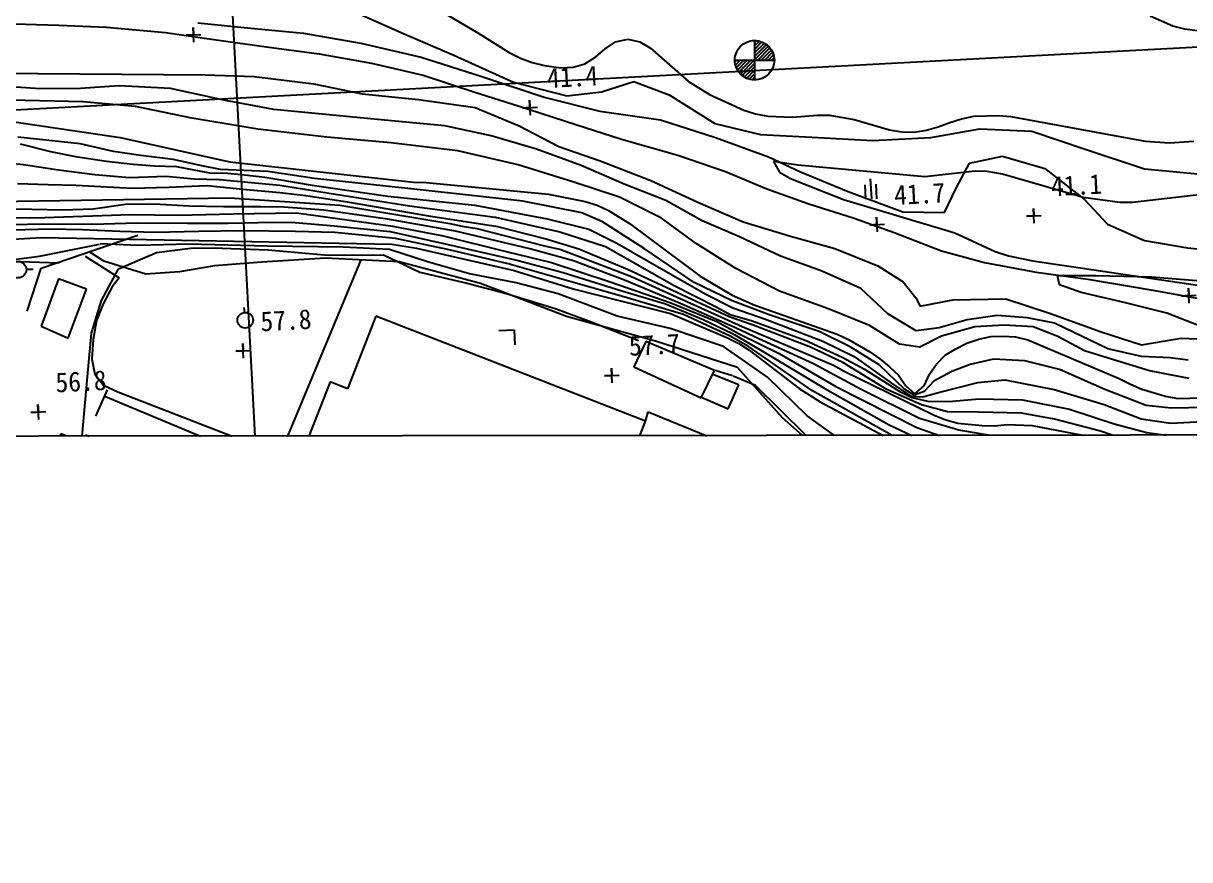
# Model space of a CAD drawing. Header units: millimetres. Extents: x 2406 to 3202, y 1103 to 1810.
# Drawn here: x 3003.5 to 3121.5, y 1363.4 to 1448.1 of the extents above; entities that cross this region are included whole.
import ezdxf
from ezdxf.xclip import XClip

# ---------------------------------------------------------------- set-up
doc = ezdxf.new("R2010")
doc.units = ezdxf.units.MM
doc.header["$LTSCALE"] = 10
doc.header["$MEASUREMENT"] = 0
doc.header["$XCLIPFRAME"] = 2
doc.layers.add('TX-PAPR', color=2, linetype='Continuous', plot=False)
doc.layers.add('TZ-BASE', color=253, linetype='Continuous')
doc.styles.add('GUL', font='GulimChe.ttf')

# ---------------------------------------------------------------- blocks, each defined once
blk = doc.blocks.new('JD-DXFDH7DHF')
at = {"layer": 'TZ-BASE'}
for p, q in [((526.23, 142.64), (544.82, -207.22)), ((700.03, -31.57), (257.59, -55.08)), ((547.16, -31.24, 47.06), (552.89, -33.75, 47.06)), ((555.99, -31.11, 47.06), (560.35, -33.66, 47.06)), ((512.29, -32.73, 48.87), (517.93, -32.89, 48.87)), ((517.93, -32.89, 48.87), (522.75, -33.08, 48.87)), ((531.98, -32.66, 48.05), (537.02, -33.15, 48.05)), ((630.68, -33, 47.06), (628.38, -31.99, 47.06)), ((631.91, -33.29, 47.06), (630.68, -33, 47.06)), ((522.75, -33.08, 48.87), (528.73, -33.62, 48.87)), ((528.73, -33.62, 48.87), (533.38, -34.31, 48.87)), ((530.81, -33.9, 48.45), (532.31, -33.82, 48.45)), ((531.56, -33.86, 48.45), (530.81, -33.9, 48.45)), ((531.6, -34.61, 48.45), (531.52, -33.11, 48.45)), ((531.52, -33.11, 48.45), (531.56, -33.86, 48.45)), ((537.02, -33.15, 48.05), (542.68, -33.69, 48.05)), ((542.68, -33.69, 48.05), (548.5, -34.72, 48.05)), ((552.89, -33.75, 47.06), (557.92, -35.94, 47.06)), ((560.35, -33.66, 47.06), (563.51, -35.66, 47.06)), ((633.15, -33.47, 47.06), (631.91, -33.29, 47.06)), ((533.38, -34.31, 48.87), (539.19, -35.13, 48.87)), ((539.19, -35.13, 48.87), (544.26, -35.78, 48.87)), ((548.5, -34.72, 48.05), (554.61, -36.12, 48.05)), ((572.29, -36.08, 47.06), (573.24, -35.27, 47.06)), ((573.24, -35.27, 47.06), (574.27, -34.57, 47.06)), ((574.27, -34.57, 47.06), (575.51, -34.29, 47.06)), ((575.51, -34.29, 47.06), (576.75, -34.59, 47.06)), ((576.75, -34.59, 47.06), (577.82, -35.21, 47.06)), ((577.82, -35.21, 47.06), (581.67, -38.58, 47.06)), ((588.34, -34.44), (588.35, -38.44)), ((588.34, -34.44), (588.35, -38.44)), ((588.34, -34.64), (588.54, -34.44)), ((588.34, -34.99), (588.84, -34.5)), ((588.34, -35.34), (589.1, -34.58)), ((588.35, -35.7), (589.34, -34.7)), ((588.35, -36.05), (589.55, -34.84)), ((588.35, -36.4), (589.74, -35)), ((588.67, -36.44), (589.91, -35.19)), ((589.02, -36.43), (590.06, -35.4)), ((544.26, -35.78, 48.87), (549.57, -36.72, 48.87)), ((554.61, -36.12, 48.05), (560.63, -38.06, 48.05)), ((557.92, -35.94, 47.06), (563.93, -38.66, 47.06)), ((563.51, -35.66, 47.06), (564.66, -36.24, 47.06)), ((564.66, -36.24, 47.06), (565.85, -36.66, 47.06)), ((571.17, -36.82, 47.06), (572.29, -36.08, 47.06)), ((586.35, -36.44), (590.35, -36.43)), ((586.36, -36.63), (586.55, -36.44)), ((586.41, -36.93), (586.9, -36.44)), ((586.5, -37.2), (587.25, -36.44)), ((586.61, -37.43), (587.61, -36.44)), ((586.75, -37.65), (587.96, -36.44)), ((586.92, -37.84), (588.31, -36.44)), ((589.38, -36.43), (590.18, -35.63)), ((589.73, -36.43), (590.27, -35.89)), ((590.08, -36.43), (590.33, -36.19)), ((509.05, -37.72, 49.07), (532.73, -37.92, 49.07)), ((549.57, -36.72, 48.87), (554.8, -37.95, 48.87)), ((565.85, -36.66, 47.06), (567.09, -36.96, 47.06)), ((567.09, -36.96, 47.06), (568.73, -37.21, 47.06)), ((568.73, -37.21, 47.06), (569.97, -37.14, 47.06)), ((569.97, -37.14, 47.06), (571.17, -36.82, 47.06)), ((587.1, -38), (588.35, -36.76)), ((587.31, -38.15), (588.35, -37.11)), ((587.55, -38.27), (588.35, -37.46)), ((532.73, -37.92, 49.07), (537.69, -38.07, 49.07)), ((537.69, -38.07, 49.07), (543.72, -38.82, 49.07)), ((543.72, -38.82, 49.07), (548.63, -39.84, 49.07)), ((554.8, -37.95, 48.87), (560.02, -39.67, 48.87)), ((560.63, -38.06, 48.05), (567.06, -40.17, 48.05)), ((563.93, -38.66, 47.06), (569.34, -40.06, 47.06)), ((572.85, -39.63, 47.06), (576.12, -38.58, 47.06)), ((576.12, -38.58, 47.06), (579.71, -39.93, 47.06)), ((581.67, -38.58, 47.06), (583.8, -39.91, 47.06)), ((587.81, -38.36), (588.35, -37.82)), ((588.1, -38.42), (588.35, -38.17)), ((515.57, -39.29, 50.04), (510.9, -38.97, 50.04)), ((519.62, -39.32, 50.04), (515.57, -39.29, 50.04)), ((524.04, -39.02, 50.04), (519.62, -39.32, 50.04)), ((529.21, -39.3, 50.04), (524.04, -39.02, 50.04)), ((534.62, -40.49, 50.04), (529.21, -39.3, 50.04)), ((548.63, -39.84, 49.07), (554.33, -40.42, 49.07)), ((560.02, -39.67, 48.87), (564.42, -41.06, 48.87)), ((569.34, -40.06, 47.06), (572.85, -39.63, 47.06)), ((579.71, -39.93, 47.06), (584.32, -42.85, 47.06)), ((583.8, -39.91, 47.06), (587.26, -41.5, 47.06)), ((520.35, -40.65, 50.04), (509.49, -40.41, 50.04)), ((525.68, -41.14, 50.04), (520.35, -40.65, 50.04)), ((531.38, -42.29, 50.04), (525.68, -41.14, 50.04)), ((539.69, -41.44, 50.04), (534.62, -40.49, 50.04)), ((554.33, -40.42, 49.07), (560.07, -41.24, 49.07)), ((560.07, -41.24, 49.07), (564.52, -43.09, 49.07)), ((564.42, -41.06, 48.87), (570.26, -42.95, 48.87)), ((564.86, -41.28, 48.45), (566.36, -41.2, 48.45)), ((565.61, -41.24, 48.45), (564.86, -41.28, 48.45)), ((565.65, -41.99, 48.45), (565.57, -40.49, 48.45)), ((565.57, -40.49, 48.45), (565.61, -41.24, 48.45)), ((567.06, -40.17, 48.05), (572.67, -41.61, 48.05)), ((506.79, -41.71, 52.06), (524.13, -44.27, 52.06)), ((538.07, -43.41, 50.04), (531.38, -42.29, 50.04)), ((545.27, -41.97, 50.04), (539.69, -41.44, 50.04)), ((550.89, -42.5, 50.04), (545.27, -41.97, 50.04)), ((557, -43.08, 50.04), (550.89, -42.5, 50.04)), ((572.67, -41.61, 48.05), (578.83, -42.48, 48.05)), ((578.83, -42.48, 48.05), (584.39, -44.26, 48.05)), ((587.26, -41.5, 47.06), (588.45, -41.88, 47.06)), ((588.45, -41.88, 47.06), (589.68, -42.09, 47.06)), ((589.68, -42.09, 47.06), (592.2, -42.19, 47.06)), ((592.2, -42.19, 47.06), (594.67, -42, 47.06)), ((594.67, -42, 47.06), (595.95, -42.01, 47.06)), ((595.95, -42.01, 47.06), (598.42, -42.44, 47.06)), ((598.42, -42.44, 47.06), (602, -43.49, 47.06)), ((608.11, -42.75, 47.06), (609.31, -42.38, 47.06)), ((609.31, -42.38, 47.06), (610.54, -42.1, 47.06)), ((610.54, -42.1, 47.06), (613.06, -42.04, 47.06)), ((613.06, -42.04, 47.06), (614.29, -42.13, 47.06)), ((614.29, -42.13, 47.06), (627.88, -44.65, 47.06)), ((545.05, -44.24, 50.04), (538.07, -43.41, 50.04)), ((561.7, -44.1, 50.04), (557, -43.08, 50.04)), ((564.52, -43.09, 49.07), (568.52, -45.18, 49.07)), ((570.26, -42.95, 48.87), (574.87, -44.43, 48.87)), ((584.32, -42.85, 47.06), (588.94, -43.96, 47.06)), ((602, -43.49, 47.06), (603.24, -43.7, 47.06)), ((604.51, -43.71, 47.06), (605.75, -43.51, 47.06)), ((605.75, -43.51, 47.06), (606.95, -43.19, 47.06)), ((606.18, -44.28, 47.06), (611.14, -43.4, 47.06)), ((606.95, -43.19, 47.06), (608.11, -42.75, 47.06)), ((611.14, -43.4, 47.06), (616.43, -43.64, 47.06)), ((616.43, -43.64, 47.06), (621.83, -45.46, 47.06)), ((520.08, -44.9, 50.04), (513.76, -44.24, 50.04)), ((524.13, -44.27, 52.06), (535.23, -46.74, 52.06)), ((551.53, -44.82, 50.04), (545.05, -44.24, 50.04)), ((558.31, -45.61, 50.04), (551.53, -44.82, 50.04)), ((566.28, -45.46, 50.04), (561.7, -44.1, 50.04)), ((574.87, -44.43, 48.87), (580.59, -46.07, 48.87)), ((584.39, -44.26, 48.05), (589.75, -46.23, 48.05)), ((588.94, -43.96, 47.06), (594.15, -44.24, 47.06)), ((594.15, -44.24, 47.06), (600.31, -44.57, 47.06)), ((600.31, -44.57, 47.06), (606.18, -44.28, 47.06)), ((603.24, -43.7, 47.06), (604.51, -43.71, 47.06)), ((627.88, -44.65, 47.06), (630.36, -44.79, 47.06)), ((630.36, -44.79, 47.06), (632.83, -44.64, 47.06)), ((514, -44.9, 50.04), (517.06, -45.67, 50.04)), ((517.06, -45.67, 50.04), (519.61, -46.18, 50.04)), ((523.46, -45.67, 50.04), (520.08, -44.9, 50.04)), ((526.23, -46.1, 50.04), (523.46, -45.67, 50.04)), ((564.41, -47.02, 50.04), (558.31, -45.61, 50.04)), ((570.78, -47.1, 50.04), (566.28, -45.46, 50.04)), ((568.52, -45.18, 49.07), (572.72, -46.62, 49.07)), ((621.83, -45.46, 47.06), (627.81, -47.44, 47.06)), ((510.85, -46.66, 50.04), (514.36, -47.01, 50.04)), ((514.36, -47.01, 50.04), (517.87, -47.53, 50.04)), ((519.61, -46.18, 50.04), (522.75, -46.65, 50.04)), ((522.75, -46.65, 50.04), (525.44, -46.96, 50.04)), ((525.44, -46.96, 50.04), (527.59, -47.14, 50.04)), ((529.49, -46.49, 50.04), (526.23, -46.1, 50.04)), ((527.59, -47.14, 50.04), (529.82, -47.2, 50.04)), ((532.38, -47.13, 50.04), (529.49, -46.49, 50.04)), ((529.82, -47.2, 50.04), (533.16, -47.84, 50.04)), ((534.28, -47.52, 50.04), (532.38, -47.13, 50.04)), ((535.23, -46.74, 52.06), (553.82, -48.8, 52.06)), ((570.06, -48.79, 50.04), (564.41, -47.02, 50.04)), ((575.15, -48.99, 50.04), (570.78, -47.1, 50.04)), ((572.72, -46.62, 49.07), (577.84, -48.63, 49.07)), ((580.59, -46.07, 48.87), (585.4, -47.71, 48.87)), ((589.75, -46.23, 48.05), (593.01, -47.74, 48.05)), ((592.74, -47.06, 49.06), (590.27, -46.71, 49.06)), ((590.27, -46.71, 49.06), (590.88, -47.79, 49.06)), ((605.6, -48.25, 49.06), (592.74, -47.06, 49.06)), ((608.75, -49.38, 48.05), (610.09, -46.87, 48.05)), ((610.09, -46.87, 48.05), (613.44, -46.14, 48.05)), ((613.44, -46.14, 48.05), (617.73, -47.41, 48.05)), ((517.87, -47.53, 50.04), (521.55, -48.01, 50.04)), ((521.55, -48.01, 50.04), (525.06, -48.32, 50.04)), ((525.06, -48.32, 50.04), (528.74, -48.18, 50.04)), ((528.74, -48.18, 50.04), (531.63, -48.45, 50.04)), ((533.16, -47.84, 50.04), (534.98, -47.89, 50.04)), ((539.07, -47.71, 50.04), (534.28, -47.52, 50.04)), ((534.98, -47.89, 50.04), (536.71, -48.03, 50.04)), ((536.71, -48.03, 50.04), (538.77, -48.28, 50.04)), ((538.77, -48.28, 50.04), (539.99, -48.49, 50.04)), ((543.81, -48.43, 50.04), (539.07, -47.71, 50.04)), ((585.4, -47.71, 48.87), (589.6, -49.47, 48.87)), ((590.88, -47.79, 49.06), (591.99, -48.41, 49.06)), ((593.01, -47.74, 48.05), (597.83, -49.72, 48.05)), ((610.67, -47.67, 49.06), (605.6, -48.25, 49.06)), ((611.91, -47.72, 49.06), (610.67, -47.67, 49.06)), ((613.43, -47.97, 49.06), (611.91, -47.72, 49.06)), ((621.62, -50.34, 49.06), (613.43, -47.97, 49.06)), ((617.73, -47.41, 48.05), (621.76, -50.54, 48.05)), ((627.81, -47.44, 47.06), (633.55, -47.97, 47.06)), ((516.83, -49.05, 50.04), (513.73, -48.95, 50.04)), ((519.64, -49.11, 50.04), (516.83, -49.05, 50.04)), ((525.34, -49.44, 50.04), (519.64, -49.11, 50.04)), ((529.06, -49.34, 50.04), (525.34, -49.44, 50.04)), ((532.95, -49.16, 50.04), (529.06, -49.34, 50.04)), ((531.63, -48.45, 50.04), (534.19, -48.51, 50.04)), ((536.54, -49.52, 50.04), (532.95, -49.16, 50.04)), ((534.19, -48.51, 50.04), (540.3, -49.09, 50.04)), ((540.3, -49.87, 50.04), (536.54, -49.52, 50.04)), ((539.99, -48.49, 50.04), (543.55, -49.1, 50.04)), ((540.3, -49.09, 50.04), (545.3, -49.89, 50.04)), ((543.55, -49.1, 50.04), (551.22, -50.22, 50.04)), ((554.51, -49.58, 50.04), (543.81, -48.43, 50.04)), ((553.82, -48.8, 52.06), (555.1, -48.81, 52.06)), ((564.88, -50.72, 50.04), (554.51, -49.58, 50.04)), ((555.1, -48.81, 52.06), (567.49, -50.01, 52.06)), ((574.68, -50.31, 50.04), (570.06, -48.79, 50.04)), ((579.35, -50.63, 50.04), (575.15, -48.99, 50.04)), ((577.84, -48.63, 49.07), (582.61, -50.82, 49.07)), ((589.6, -49.47, 48.87), (593.83, -50.98, 48.87)), ((591.99, -48.41, 49.06), (597.34, -50.55, 49.06)), ((599.51, -49.05, 48.64), (599.58, -50.5, 48.64)), ((600.06, -48.46, 48.64), (600.17, -50.47, 48.64)), ((600.74, -50.46, 48.64), (600.66, -48.99, 48.64)), ((607.57, -51.85, 48.05), (608.75, -49.38, 48.05)), ((511.4, -50.75, 57.06), (535.21, -50.37, 57.06)), ((535.21, -50.37, 57.06), (546.36, -51.11, 57.06)), ((542.93, -50.16, 50.04), (540.3, -49.87, 50.04)), ((547.15, -50.81, 50.04), (542.93, -50.16, 50.04)), ((545.3, -49.89, 50.04), (553.41, -51.17, 50.04)), ((551.22, -50.22, 50.04), (560.03, -51.13, 50.04)), ((570.87, -51.88, 50.04), (564.88, -50.72, 50.04)), ((567.49, -50.01, 52.06), (571.21, -50.74, 52.06)), ((571.21, -50.74, 52.06), (572.4, -51.12, 52.06)), ((578.93, -52.44, 50.04), (574.68, -50.31, 50.04)), ((583.06, -52.72, 50.04), (579.35, -50.63, 50.04)), ((597.34, -50.55, 49.06), (608.61, -53.92, 49.06)), ((597.83, -49.72, 48.05), (603.36, -51.78, 48.05)), ((625.33, -50.85, 49.06), (621.62, -50.34, 49.06)), ((621.76, -50.54, 48.05), (624.06, -53.03, 48.05)), ((634.49, -49.92, 49.06), (626.61, -50.86, 49.06)), ((515.2, -51.56, 50.04), (511.89, -51.5, 50.04)), ((518.34, -51.63, 50.04), (515.2, -51.56, 50.04)), ((521.4, -51.52, 50.04), (518.34, -51.63, 50.04)), ((524.67, -51.05, 50.04), (521.4, -51.52, 50.04)), ((527.6, -51.03, 50.04), (524.67, -51.05, 50.04)), ((531.07, -51.21, 50.04), (527.6, -51.03, 50.04)), ((534.63, -51.28, 50.04), (531.07, -51.21, 50.04)), ((538.35, -51.3, 50.04), (534.63, -51.28, 50.04)), ((535.57, -51.99, 50.04), (541.98, -51.91, 50.04)), ((540.7, -51.32, 50.04), (538.35, -51.3, 50.04)), ((544.75, -51.64, 50.04), (540.7, -51.32, 50.04)), ((541.98, -51.91, 50.04), (545.16, -52.34, 50.04)), ((551.2, -52.55, 50.04), (544.75, -51.64, 50.04)), ((546.36, -51.11, 57.06), (557.51, -52.96, 57.06)), ((555.59, -52.25, 50.04), (547.15, -50.81, 50.04)), ((553.41, -51.17, 50.04), (562.09, -52.34, 50.04)), ((560.03, -51.13, 50.04), (567.36, -52.5, 50.04)), ((572.95, -52.82, 50.04), (570.87, -51.88, 50.04)), ((572.4, -51.12, 52.06), (573.56, -51.66, 52.06)), ((573.56, -51.66, 52.06), (575.7, -52.96, 52.06)), ((582.61, -50.82, 49.07), (587.19, -52.79, 49.07)), ((593.83, -50.98, 48.87), (598.44, -52.45, 48.87)), ((603.36, -51.78, 48.05), (607.57, -51.85, 48.05)), ((616.66, -52.95, 48.14), (616.58, -51.45, 48.14)), ((616.58, -51.45, 48.14), (616.62, -52.2, 48.14)), ((626.61, -50.86, 49.06), (625.33, -50.85, 49.06)), ((509.94, -52.35, 50.04), (515.52, -52.39, 50.04)), ((511.18, -53.11, 50.04), (516.35, -53.02, 50.04)), ((515.52, -52.39, 50.04), (525.16, -52.08, 50.04)), ((516.35, -53.02, 50.04), (521.35, -53.05, 50.04)), ((521.35, -53.05, 50.04), (525.81, -52.92, 50.04)), ((525.16, -52.08, 50.04), (530.03, -52.12, 50.04)), ((525.81, -52.92, 50.04), (530.94, -52.95, 50.04)), ((530.03, -52.12, 50.04), (535.57, -51.99, 50.04)), ((530.94, -52.95, 50.04), (535.07, -52.94, 50.04)), ((535.07, -52.94, 50.04), (539.62, -52.84, 50.04)), ((539.62, -52.84, 50.04), (541.85, -52.86, 50.04)), ((541.85, -52.86, 50.04), (545.78, -53.2, 50.04)), ((545.16, -52.34, 50.04), (551.72, -53.26, 50.04)), ((558.09, -53.76, 50.04), (551.2, -52.55, 50.04)), ((562.37, -53.32, 50.04), (555.59, -52.25, 50.04)), ((557.51, -52.96, 57.06), (558.75, -53.26, 57.06)), ((562.09, -52.34, 50.04), (568.63, -53.81, 50.04)), ((567.36, -52.5, 50.04), (571.56, -53.56, 50.04)), ((577.17, -55.52, 50.04), (572.95, -52.82, 50.04)), ((575.7, -52.96, 52.06), (582.85, -58.3, 52.06)), ((582.42, -54.99, 50.04), (578.93, -52.44, 50.04)), ((586.81, -54.32, 50.04), (583.06, -52.72, 50.04)), ((587.19, -52.79, 49.07), (591.97, -54.27, 49.07)), ((598.44, -52.45, 48.87), (602.47, -53.88, 48.87)), ((600, -53.13, 48.78), (601.49, -53.05, 48.78)), ((600.74, -53.09, 48.78), (600, -53.13, 48.78)), ((600.78, -53.83, 48.78), (600.7, -52.34, 48.78)), ((600.7, -52.34, 48.78), (600.74, -53.09, 48.78)), ((615.87, -52.24, 48.14), (617.37, -52.16, 48.14)), ((616.62, -52.2, 48.14), (615.87, -52.24, 48.14)), ((624.06, -53.03, 48.05), (627.81, -54.71, 48.05)), ((517.04, -53.56, 50.04), (513.28, -53.66, 50.04)), ((516.12, -57.49, 65.64), (525.92, -54.17, 65.64)), ((520.31, -53.62, 50.04), (517.04, -53.56, 50.04)), ((524.11, -53.77, 50.04), (520.31, -53.62, 50.04)), ((527.66, -53.88, 50.04), (524.11, -53.77, 50.04)), ((532.09, -53.78, 50.04), (527.66, -53.88, 50.04)), ((536.51, -53.73, 50.04), (532.09, -53.78, 50.04)), ((541.84, -53.77, 50.04), (536.51, -53.73, 50.04)), ((545.86, -53.89, 50.04), (541.84, -53.77, 50.04)), ((545.78, -53.2, 50.04), (551.47, -53.8, 50.04)), ((551.99, -54.51, 50.04), (545.86, -53.89, 50.04)), ((551.47, -53.8, 50.04), (557.34, -55.09, 50.04)), ((551.72, -53.26, 50.04), (556.83, -54.24, 50.04)), ((556.83, -54.24, 50.04), (563.35, -55.84, 50.04)), ((565.61, -55.55, 50.04), (558.09, -53.76, 50.04)), ((558.75, -53.26, 57.06), (560.24, -53.47, 57.06)), ((560.24, -53.47, 57.06), (567.09, -55.23, 57.06)), ((567.13, -54.54, 50.04), (562.37, -53.32, 50.04)), ((568.63, -53.81, 50.04), (573.25, -55.3, 50.04)), ((571.56, -53.56, 50.04), (574.39, -54.96, 50.04)), ((591.97, -54.27, 49.07), (596.47, -55.5, 49.07)), ((602.47, -53.88, 48.87), (607.28, -55.73, 48.87)), ((608.61, -53.92, 49.06), (612.72, -55.8, 49.06)), ((491.36, -55.99, 62.06), (516.17, -54.38, 62.06)), ((515.95, -56.28, 63.06), (522.04, -55.08, 63.06)), ((516.17, -54.38, 62.06), (551.63, -55.07, 62.06)), ((526, -55.19, 61.07), (522.12, -55.04, 61.07)), ((531.05, -55.06, 61.07), (526, -55.19, 61.07)), ((527.82, -55.9, 64.07), (531.25, -55.47, 64.07)), ((539.02, -55.28, 61.07), (531.05, -55.06, 61.07)), ((531.25, -55.47, 64.07), (533.52, -55.45, 64.07)), ((533.52, -55.45, 64.07), (539.1, -55.65, 64.07)), ((546.71, -55.37, 61.07), (539.02, -55.28, 61.07)), ((551.38, -55.61, 61.07), (546.71, -55.37, 61.07)), ((551.63, -55.07, 62.06), (554.11, -55.46, 62.06)), ((557.42, -55.64, 50.04), (551.99, -54.51, 50.04)), ((554.11, -55.46, 62.06), (564.01, -57.72, 62.06)), ((557.34, -55.09, 50.04), (564.43, -56.72, 50.04)), ((567.09, -55.23, 57.06), (568.75, -55.6, 57.06)), ((570.55, -55.56, 50.04), (567.13, -54.54, 50.04)), ((573.25, -55.3, 50.04), (580.21, -59.26, 50.04)), ((574.39, -54.96, 50.04), (579.18, -57.69, 50.04)), ((586.46, -57.54, 50.04), (582.42, -54.99, 50.04)), ((590.97, -56.29, 50.04), (586.81, -54.32, 50.04)), ((627.81, -54.71, 48.05), (632.18, -55.45, 48.05)), ((632.18, -55.45, 48.05), (636.89, -55.93, 48.05)), ((508.13, -57.3, 63.06), (515.95, -56.28, 63.06)), ((520.58, -56.28, 64.24), (524.03, -58.49, 64.24)), ((522.48, -56.79, 64.39), (521.12, -55.91, 64.39)), ((523.96, -57.57, 64.07), (527.82, -55.9, 64.07)), ((544.91, -56.48, 64.39), (538.47, -56.89, 64.39)), ((539.1, -55.65, 64.07), (545.17, -56.19, 64.07)), ((540.32, -76.4, 66.06), (548.54, -56.66, 66.06)), ((552.36, -56.86, 64.39), (544.91, -56.48, 64.39)), ((545.17, -56.19, 64.07), (550.8, -56.14, 64.07)), ((550.8, -56.14, 64.07), (554.46, -57.9, 64.07)), ((555.25, -56.87, 61.07), (551.38, -55.61, 61.07)), ((563.4, -57.07, 50.04), (557.42, -55.64, 50.04)), ((563.35, -55.84, 50.04), (567.78, -56.91, 50.04)), ((570.03, -56.76, 50.04), (565.61, -55.55, 50.04)), ((568.75, -55.6, 57.06), (575.89, -58.33, 57.06)), ((575.48, -57.62, 50.04), (570.55, -55.56, 50.04)), ((582.24, -58.96, 50.04), (577.17, -55.52, 50.04)), ((595.09, -57.76, 50.04), (590.97, -56.29, 50.04)), ((596.47, -55.5, 49.07), (600.84, -57.26, 49.07)), ((607.28, -55.73, 48.87), (611.64, -56.91, 48.87)), ((612.72, -55.8, 49.06), (614.04, -56.26, 49.06)), ((614.04, -56.26, 49.06), (616.51, -56.77, 49.06)), ((517.94, -57, 64.49), (513.94, -56.85, 64.49)), ((514.63, -57.61, 63.97), (515.31, -57.6, 63.97)), ((514.7, -61.85, 65.64), (516.12, -57.49, 65.64)), ((522.25, -60.79, 64.07), (523.96, -57.57, 64.07)), ((526.72, -58.09, 64.39), (522.48, -56.79, 64.39)), ((533.69, -57.27, 64.39), (530.14, -57.87, 64.39)), ((538.47, -56.89, 64.39), (533.69, -57.27, 64.39)), ((560.6, -59.05, 64.39), (552.36, -56.86, 64.39)), ((559.5, -58.06, 61.07), (555.25, -56.87, 61.07)), ((570.02, -58.95, 50.04), (563.4, -57.07, 50.04)), ((564.01, -57.72, 62.06), (569.99, -59.58, 62.06)), ((564.43, -56.72, 50.04), (568.96, -57.94, 50.04)), ((567.78, -56.91, 50.04), (573.72, -58.89, 50.04)), ((575.19, -58.7, 50.04), (570.03, -56.76, 50.04)), ((581.49, -60.42, 50.04), (575.48, -57.62, 50.04)), ((579.18, -57.69, 50.04), (583.41, -60.12, 50.04)), ((590.86, -59.84, 50.04), (586.46, -57.54, 50.04)), ((599.09, -59.56, 50.04), (595.09, -57.76, 50.04)), ((600.84, -57.26, 49.07), (603.39, -58.89, 49.07)), ((611.64, -56.91, 48.87), (616.87, -57.89, 48.87)), ((616.51, -56.77, 49.06), (634.34, -59.4, 49.06)), ((517.89, -58.57, 67.07), (516.13, -63.38, 67.07)), ((520.73, -59.62, 67.07), (517.89, -58.57, 67.07)), ((524.03, -58.49, 64.24), (523.33, -59.39, 64.24)), ((530.14, -57.87, 64.39), (526.72, -58.09, 64.39)), ((554.46, -57.9, 64.07), (559.25, -59.01, 64.07)), ((559.25, -59.01, 64.07), (563.33, -60.11, 64.07)), ((564.21, -59, 61.07), (559.5, -58.06, 61.07)), ((568.46, -60.1, 61.07), (564.21, -59, 61.07)), ((568.96, -57.94, 50.04), (574.91, -59.78, 50.04)), ((574.88, -60.32, 50.04), (570.02, -58.95, 50.04)), ((573.72, -58.89, 50.04), (579.88, -61.02, 50.04)), ((581.22, -61.23, 50.04), (575.19, -58.7, 50.04)), ((575.89, -58.33, 57.06), (587.08, -63.41, 57.06)), ((586.08, -60.82, 50.04), (582.24, -58.96, 50.04)), ((582.85, -58.3, 52.06), (586.07, -60.22, 52.06)), ((603.39, -58.89, 49.07), (604.66, -60.51, 49.07)), ((616.87, -57.89, 48.87), (622.1, -58.62, 48.87)), ((619.02, -58.25, 49.07), (622.91, -58.24, 49.07)), ((619.22, -59.2, 49.07), (619.02, -58.25, 49.07)), ((622.1, -58.62, 48.87), (628.65, -59.74, 48.87)), ((622.91, -58.24, 49.07), (628.53, -58.36, 49.07)), ((628.53, -58.36, 49.07), (634.76, -58.89, 49.07)), ((518.88, -64.6, 67.07), (520.73, -59.62, 67.07)), ((523.33, -59.39, 64.24), (522.41, -61.11, 64.24)), ((569.31, -62.41, 64.39), (560.6, -59.05, 64.39)), ((563.33, -60.11, 64.07), (568.28, -61.63, 64.07)), ((574.44, -62.37, 61.07), (568.46, -60.1, 61.07)), ((569.99, -59.58, 62.06), (579.85, -62.08, 62.06)), ((574.91, -59.78, 50.04), (579.32, -61.12, 50.04)), ((580.21, -59.26, 50.04), (584.46, -61.41, 50.04)), ((583.41, -60.12, 50.04), (586.16, -61.51, 50.04)), ((595.73, -61.57, 50.04), (590.86, -59.84, 50.04)), ((601.84, -62.14, 50.04), (599.09, -59.56, 50.04)), ((621.41, -59.96, 49.07), (619.22, -59.2, 49.07)), ((625.9, -61.02, 49.07), (621.41, -59.96, 49.07)), ((628.65, -59.74, 48.87), (634.62, -60.81, 48.87)), ((632.35, -61.03, 49.17), (632.28, -59.53, 49.17)), ((632.28, -59.53, 49.17), (632.32, -60.28, 49.17)), ((521.23, -64.09, 64.07), (522.25, -60.79, 64.07)), ((522.41, -61.11, 64.24), (521.74, -62.8, 64.24)), ((581.16, -62.19, 50.04), (574.88, -60.32, 50.04)), ((579.32, -61.12, 50.04), (583.15, -62.71, 50.04)), ((579.88, -61.02, 50.04), (584.6, -62.93, 50.04)), ((586.49, -63.58, 50.04), (581.22, -61.23, 50.04)), ((585.77, -62.44, 50.04), (581.49, -60.42, 50.04)), ((586.07, -60.22, 52.06), (588.37, -61.23, 52.06)), ((589.93, -62.27, 50.04), (586.08, -60.82, 50.04)), ((588.37, -61.23, 52.06), (596.7, -64.18, 52.06)), ((604.66, -60.51, 49.07), (605.12, -61.35, 49.07)), ((605.12, -61.35, 49.07), (608.41, -60.71, 49.07)), ((608.41, -60.71, 49.07), (613.8, -60.61, 49.07)), ((613.8, -60.61, 49.07), (618.29, -62.09, 49.07)), ((630.07, -62.04, 49.07), (625.9, -61.02, 49.07)), ((631.57, -60.32, 49.17), (633.06, -60.24, 49.17)), ((632.32, -60.28, 49.17), (631.57, -60.32, 49.17)), ((536.74, -62.01, 67.33), (536.69, -61.49, 67.33)), ((550.02, -62.36, 79.29), (547.13, -69.72, 79.29)), ((577.32, -73.01, 79.29), (550.02, -62.36, 79.29)), ((568.28, -61.63, 64.07), (571.91, -62.98, 64.07)), ((578.32, -64.9, 64.39), (569.31, -62.41, 64.39)), ((579.8, -63.61, 61.07), (574.44, -62.37, 61.07)), ((579.85, -62.08, 62.06), (585.62, -64.56, 62.06)), ((585.88, -64.37, 50.04), (581.16, -62.19, 50.04)), ((584.46, -61.41, 50.04), (585.89, -62.18, 50.04)), ((588.19, -63.27, 50.04), (585.77, -62.44, 50.04)), ((585.89, -62.18, 50.04), (588.1, -62.85, 50.04)), ((586.16, -61.51, 50.04), (589.46, -62.65, 50.04)), ((594.88, -63.92, 50.04), (589.93, -62.27, 50.04)), ((599.97, -63.29, 50.04), (595.73, -61.57, 50.04)), ((604.72, -63.86, 50.04), (601.84, -62.14, 50.04)), ((612.92, -62.3, 50.04), (609.86, -62.74, 50.04)), ((615.97, -62.53, 50.04), (612.92, -62.3, 50.04)), ((618.7, -63.08, 50.04), (615.97, -62.53, 50.04)), ((618.29, -62.09, 49.07), (623.45, -63.94, 49.07)), ((634.07, -63.6, 49.07), (630.07, -62.04, 49.07)), ((516.13, -63.38, 67.07), (518.88, -64.6, 67.07)), ((521.74, -62.8, 64.24), (521.4, -64.74, 64.24)), ((562.45, -63.82, 64.74), (564, -63.73, 64.74)), ((564, -63.73, 64.74), (564.08, -65.25, 64.74)), ((571.91, -62.98, 64.07), (576.61, -64.83, 64.07)), ((585.2, -65.42, 61.07), (579.8, -63.61, 61.07)), ((583.15, -62.71, 50.04), (586.12, -64.11, 50.04)), ((584.6, -62.93, 50.04), (586.79, -64.15, 50.04)), ((588.78, -64.67, 50.04), (586.49, -63.58, 50.04)), ((587.08, -63.41, 57.06), (596.35, -67.32, 57.06)), ((588.1, -62.85, 50.04), (593.48, -64.8, 50.04)), ((594, -65.51, 50.04), (588.19, -63.27, 50.04)), ((589.46, -62.65, 50.04), (595.27, -64.9, 50.04)), ((603.02, -65.21, 50.04), (599.97, -63.29, 50.04)), ((607.04, -63.54, 50.04), (604.72, -63.86, 50.04)), ((609.86, -62.74, 50.04), (607.04, -63.54, 50.04)), ((610.64, -63.44, 50.04), (607.28, -64.37, 50.04)), ((613.65, -63.26, 50.04), (610.64, -63.44, 50.04)), ((616.55, -63.44, 50.04), (613.65, -63.26, 50.04)), ((619.06, -64.41, 50.04), (616.55, -63.44, 50.04)), ((624.1, -65.68, 50.04), (618.7, -63.08, 50.04)), ((520.88, -67.76, 64.07), (521.23, -64.09, 64.07)), ((521.4, -64.74, 64.24), (521.26, -66.71, 64.24)), ((577.34, -64.93, 67.27), (576.12, -67.48, 67.27)), ((584.28, -67.86, 67.27), (577.34, -64.93, 67.27)), ((586.63, -67.55, 64.39), (578.32, -64.9, 64.39)), ((585.62, -64.56, 62.06), (586.74, -65.14, 62.06)), ((587.73, -65.43, 50.04), (585.88, -64.37, 50.04)), ((586.12, -64.11, 50.04), (589.16, -65.92, 50.04)), ((586.79, -64.15, 50.04), (590.83, -66.15, 50.04)), ((594.25, -67.17, 50.04), (588.78, -64.67, 50.04)), ((593.48, -64.8, 50.04), (597.2, -66.51, 50.04)), ((598.04, -65.47, 50.04), (594.88, -63.92, 50.04)), ((595.27, -64.9, 50.04), (598.44, -66.45, 50.04)), ((596.7, -64.18, 52.06), (597.86, -64.72, 52.06)), ((597.86, -64.72, 52.06), (600, -65.98, 52.06)), ((607.28, -64.37, 50.04), (605.08, -65.51, 50.04)), ((609.84, -65.09, 52.06), (611.04, -64.69, 52.06)), ((611.04, -64.69, 52.06), (612.28, -64.41, 52.06)), ((612.28, -64.41, 52.06), (613.52, -64.37, 52.06)), ((613.52, -64.37, 52.06), (614.76, -64.46, 52.06)), ((614.76, -64.46, 52.06), (616, -64.76, 52.06)), ((616, -64.76, 52.06), (625.27, -68.67, 52.06)), ((621.74, -65.87, 50.04), (619.06, -64.41, 50.04)), ((623.45, -63.94, 49.07), (627.53, -65.25, 49.07)), ((627.53, -65.25, 49.07), (631.54, -64.58, 49.07)), ((631.54, -64.58, 49.07), (634.81, -64.72, 49.07)), ((535.85, -65.92, 64.81), (537.34, -65.84, 64.81)), ((536.59, -65.88, 64.81), (535.85, -65.92, 64.81)), ((536.63, -66.63, 64.81), (536.55, -65.13, 64.81)), ((536.55, -65.13, 64.81), (536.59, -65.88, 64.81)), ((589.65, -68.55, 61.07), (585.2, -65.42, 61.07)), ((586.74, -65.14, 62.06), (587.81, -65.81, 62.06)), ((594.2, -69.91, 50.04), (587.73, -65.43, 50.04)), ((587.81, -65.81, 62.06), (592.86, -69.69, 62.06)), ((589.16, -65.92, 50.04), (595.45, -69.7, 50.04)), ((597.28, -67.07, 50.04), (594, -65.51, 50.04)), ((600.97, -67.28, 50.04), (598.04, -65.47, 50.04)), ((600, -65.98, 52.06), (601.03, -66.69, 52.06)), ((605.08, -65.51, 50.04), (603.02, -65.21, 50.04)), ((607.64, -66.32, 52.06), (608.72, -65.66, 52.06)), ((608.72, -65.66, 52.06), (609.84, -65.09, 52.06)), ((624.58, -66.76, 50.04), (621.74, -65.87, 50.04)), ((627.52, -66.45, 50.04), (624.1, -65.68, 50.04)), ((521.26, -66.71, 64.24), (521.58, -68.24, 64.24)), ((590.83, -66.15, 50.04), (596.58, -69.49, 50.04)), ((599.15, -69.78, 50.04), (594.25, -67.17, 50.04)), ((597.2, -66.51, 50.04), (599.49, -67.74, 50.04)), ((601.73, -69.78, 50.04), (597.28, -67.07, 50.04)), ((598.44, -66.45, 50.04), (602.21, -69.13, 50.04)), ((603.52, -69.75, 50.04), (600.97, -67.28, 50.04)), ((601.03, -66.69, 52.06), (602.01, -67.48, 52.06)), ((606.06, -68.25, 52.06), (606.77, -67.22, 52.06)), ((606.77, -67.22, 52.06), (607.64, -66.32, 52.06)), ((610.17, -67.25, 50.04), (608.33, -67.97, 50.04)), ((612.55, -66.7, 50.04), (610.17, -67.25, 50.04)), ((615.69, -66.88, 50.04), (612.55, -66.7, 50.04)), ((619.22, -67.76, 50.04), (615.69, -66.88, 50.04)), ((628.34, -67.9, 50.04), (624.58, -66.76, 50.04)), ((630.41, -66.59, 50.04), (627.52, -66.45, 50.04)), ((632.23, -66.81, 50.04), (630.41, -66.59, 50.04)), ((519.8, -80.2, 64.07), (520.88, -67.76, 64.07)), ((521.58, -68.24, 64.24), (522.44, -69.36, 64.24)), ((573.15, -68.4, 64.77), (574.65, -68.32, 64.77)), ((573.9, -68.36, 64.77), (573.15, -68.4, 64.77)), ((573.94, -69.11, 64.77), (573.86, -67.62, 64.77)), ((573.86, -67.62, 64.77), (573.9, -68.36, 64.77)), ((576.12, -67.48, 67.27), (582.95, -70.62, 67.27)), ((582.95, -70.62, 67.27), (584.28, -67.86, 67.27)), ((586.75, -69.32, 67.27), (584.12, -68.27, 67.27)), ((586.13, -68.4, 50.04), (584.36, -67.86, 50.04)), ((588.44, -69.37, 61.07), (586.18, -68.45, 61.07)), ((591.18, -72.65, 64.39), (586.63, -67.55, 64.39)), ((596.35, -67.32, 57.06), (597.42, -67.94, 57.06)), ((597.42, -67.94, 57.06), (606.53, -72.39, 57.06)), ((599.49, -67.74, 50.04), (603.06, -70, 50.04)), ((602.01, -67.48, 52.06), (602.92, -68.35, 52.06)), ((602.92, -68.35, 52.06), (603.61, -69.39, 52.06)), ((605.51, -69.4, 52.06), (606.06, -68.25, 52.06)), ((608.33, -67.97, 50.04), (606.48, -68.96, 50.04)), ((623.82, -69.8, 50.04), (619.22, -67.76, 50.04)), ((632.34, -68.67, 50.04), (628.34, -67.9, 50.04)), ((522.44, -69.36, 64.24), (523.88, -70.03, 64.24)), ((545.4, -69.01, 79.29), (542.85, -75.43, 79.29)), ((547.13, -69.72, 79.29), (545.4, -69.01, 79.29)), ((585.66, -71.75, 67.27), (586.75, -69.32, 67.27)), ((594.31, -75.2, 61.07), (588.44, -69.37, 61.07)), ((593.67, -72.46, 61.07), (589.65, -68.55, 61.07)), ((596.58, -69.49, 50.04), (604.76, -73.65, 50.04)), ((602.21, -69.13, 50.04), (604.15, -70.47, 50.04)), ((603.61, -69.39, 52.06), (604.56, -70.22, 52.06)), ((604.56, -70.22, 52.06), (605.51, -69.4, 52.06)), ((606.48, -68.96, 50.04), (605.53, -70, 50.04)), ((606.98, -70.08, 50.04), (610.96, -69.07, 50.04)), ((610.96, -69.07, 50.04), (613.67, -68.82, 50.04)), ((613.67, -68.82, 50.04), (618.66, -69.78, 50.04)), ((625.27, -68.67, 52.06), (626.39, -69.25, 52.06)), ((626.39, -69.25, 52.06), (627.54, -69.76, 52.06)), ((522.81, -69.82, 64.26), (521.63, -72.49, 64.26)), ((522.64, -70.51, 64.18), (541.75, -78.47, 64.18)), ((523.88, -70.03, 64.24), (542.55, -77.24, 64.24)), ((582.82, -70.49, 67.27), (585.66, -71.75, 67.27)), ((592.86, -69.69, 62.06), (595, -71.03, 62.06)), ((602.03, -74.32, 50.04), (594.2, -69.91, 50.04)), ((595.45, -69.7, 50.04), (601.97, -73.36, 50.04)), ((605.04, -72.71, 50.04), (599.15, -69.78, 50.04)), ((605.23, -71.35, 50.04), (601.73, -69.78, 50.04)), ((603.06, -70, 50.04), (604.26, -70.61, 50.04)), ((604.5, -70.35, 50.04), (603.52, -69.75, 50.04)), ((604.15, -70.47, 50.04), (605.38, -70.54, 50.04)), ((604.26, -70.61, 50.04), (606.03, -70.99, 50.04)), ((605.53, -70, 50.04), (604.5, -70.35, 50.04)), ((605.38, -70.54, 50.04), (606.98, -70.08, 50.04)), ((608.39, -70.98, 50.04), (611.09, -70.72, 50.04)), ((611.09, -70.72, 50.04), (615.46, -70.83, 50.04)), ((615.46, -70.83, 50.04), (620.23, -71.79, 50.04)), ((618.66, -69.78, 50.04), (623.73, -71.3, 50.04)), ((627.99, -71.41, 50.04), (623.82, -69.8, 50.04)), ((627.54, -69.76, 52.06), (629.93, -70.47, 52.06)), ((629.93, -70.47, 52.06), (631.17, -70.69, 52.06)), ((631.17, -70.69, 52.06), (633.69, -70.62, 52.06)), ((515.89, -72.82, 63.84), (515.81, -71.32, 63.84)), ((515.81, -71.32, 63.84), (515.85, -72.07, 63.84)), ((595, -71.03, 62.06), (604.97, -76.38, 62.06)), ((607.88, -72.05, 50.04), (605.23, -71.35, 50.04)), ((606.03, -70.99, 50.04), (608.39, -70.98, 50.04)), ((620.23, -71.79, 50.04), (624.74, -73.28, 50.04)), ((623.73, -71.3, 50.04), (627.47, -72.75, 50.04)), ((630.55, -71.69, 50.04), (627.99, -71.41, 50.04)), ((634.04, -71.61, 50.04), (630.55, -71.69, 50.04)), ((515.1, -72.11, 63.84), (516.6, -72.03, 63.84)), ((515.85, -72.07, 63.84), (515.1, -72.11, 63.84)), ((571.46, -87.28, 79.29), (577.32, -73.01, 79.29)), ((577.32, -73.01, 71.48), (577.58, -72.06, 71.48)), ((577.58, -72.06, 71.48), (588.6, -76.51, 71.48)), ((596.87, -77.75, 64.39), (591.18, -72.65, 64.39)), ((597.58, -75.26, 61.07), (593.67, -72.46, 61.07)), ((609.01, -73.89, 50.04), (605.04, -72.71, 50.04)), ((606.53, -72.39, 57.06), (607.72, -72.85, 57.06)), ((607.72, -72.85, 57.06), (608.92, -73.19, 57.06)), ((611.02, -72.09, 50.04), (607.88, -72.05, 50.04)), ((608.92, -73.19, 57.06), (611.4, -73.45, 57.06)), ((615.38, -72.2, 50.04), (611.02, -72.09, 50.04)), ((618.71, -72.8, 50.04), (615.38, -72.2, 50.04)), ((623.36, -74.02, 50.04), (618.71, -72.8, 50.04)), ((627.47, -72.75, 50.04), (630.47, -73.19, 50.04)), ((630.47, -73.19, 50.04), (634.41, -73, 50.04)), ((518.12, -74.28, 65.17), (516.65, -78.35, 65.17)), ((552.41, -87.81, 65.17), (518.12, -74.28, 65.17)), ((520.63, -74.38, 65.17), (560.19, -90.21, 65.17)), ((601.97, -73.36, 50.04), (606.89, -75.69, 50.04)), ((606.18, -76.34, 50.04), (602.03, -74.32, 50.04)), ((604.76, -73.65, 50.04), (609.05, -75.13, 50.04)), ((613.78, -74.71, 50.04), (609.01, -73.89, 50.04)), ((611.4, -73.45, 57.06), (612.68, -73.46, 57.06)), ((612.68, -73.46, 57.06), (613.92, -73.34, 57.06)), ((613.92, -73.34, 57.06), (616.44, -73.44, 57.06)), ((616.44, -73.44, 57.06), (621.39, -74.39, 57.06)), ((627.21, -75.33, 50.04), (623.36, -74.02, 50.04)), ((624.74, -73.28, 50.04), (628.06, -74.15, 50.04)), ((628.06, -74.15, 50.04), (631.4, -74.61, 50.04)), ((621.39, -74.39, 57.06), (624.98, -75.53, 57.06))]:
    blk.add_line(p, q, dxfattribs=at)
for centre, radius in [((588.35, -36.44), 2), ((513.8, -57.65, 63.97), 0.837), ((536.79, -62.77, 67.33), 0.791)]:
    blk.add_circle(centre, radius, dxfattribs=at)
at = {"layer": 'TZ-BASE', "style": 'GUL'}
for s, p in [('41.4', (567.39, -39.25, 47.08)), ('41.1', (618.4, -50.22, 47.08)), ('41.7', (602.53, -51.1, 47.08)), ('57.8', (538.38, -63.9, 47.08)), ('57.7', (575.68, -66.38, 47.08)), ('56.8', (517.63, -70.09, 47.08))]:
    blk.add_text(s, height=2, rotation=3.042, dxfattribs=at).set_placement(p)

msp = doc.modelspace()

# ---------------------------------------------------------------- linework, layer by layer
at = {"layer": 'TX-PAPR'}
msp.add_lwpolyline([(2489.07, 1555.78), (3189.07, 1556.42), (3189.21, 1406.42), (2489.21, 1405.78)], close=True, dxfattribs=at)

# ---------------------------------------------------------------- block references
at = {"layer": 'TZ-BASE'}
ref = msp.add_blockref('JD-DXFDH7DHF', (2489.14, 1480.78), dxfattribs=at)
XClip(ref).set_block_clipping_path([(-0.0689262289, 74.9999682976), (699.9307781337, 75.6432797985), (700.0686305916, -74.3566568571), (0.068926229, -74.9999683274)])

doc.saveas('drawing.dxf')
